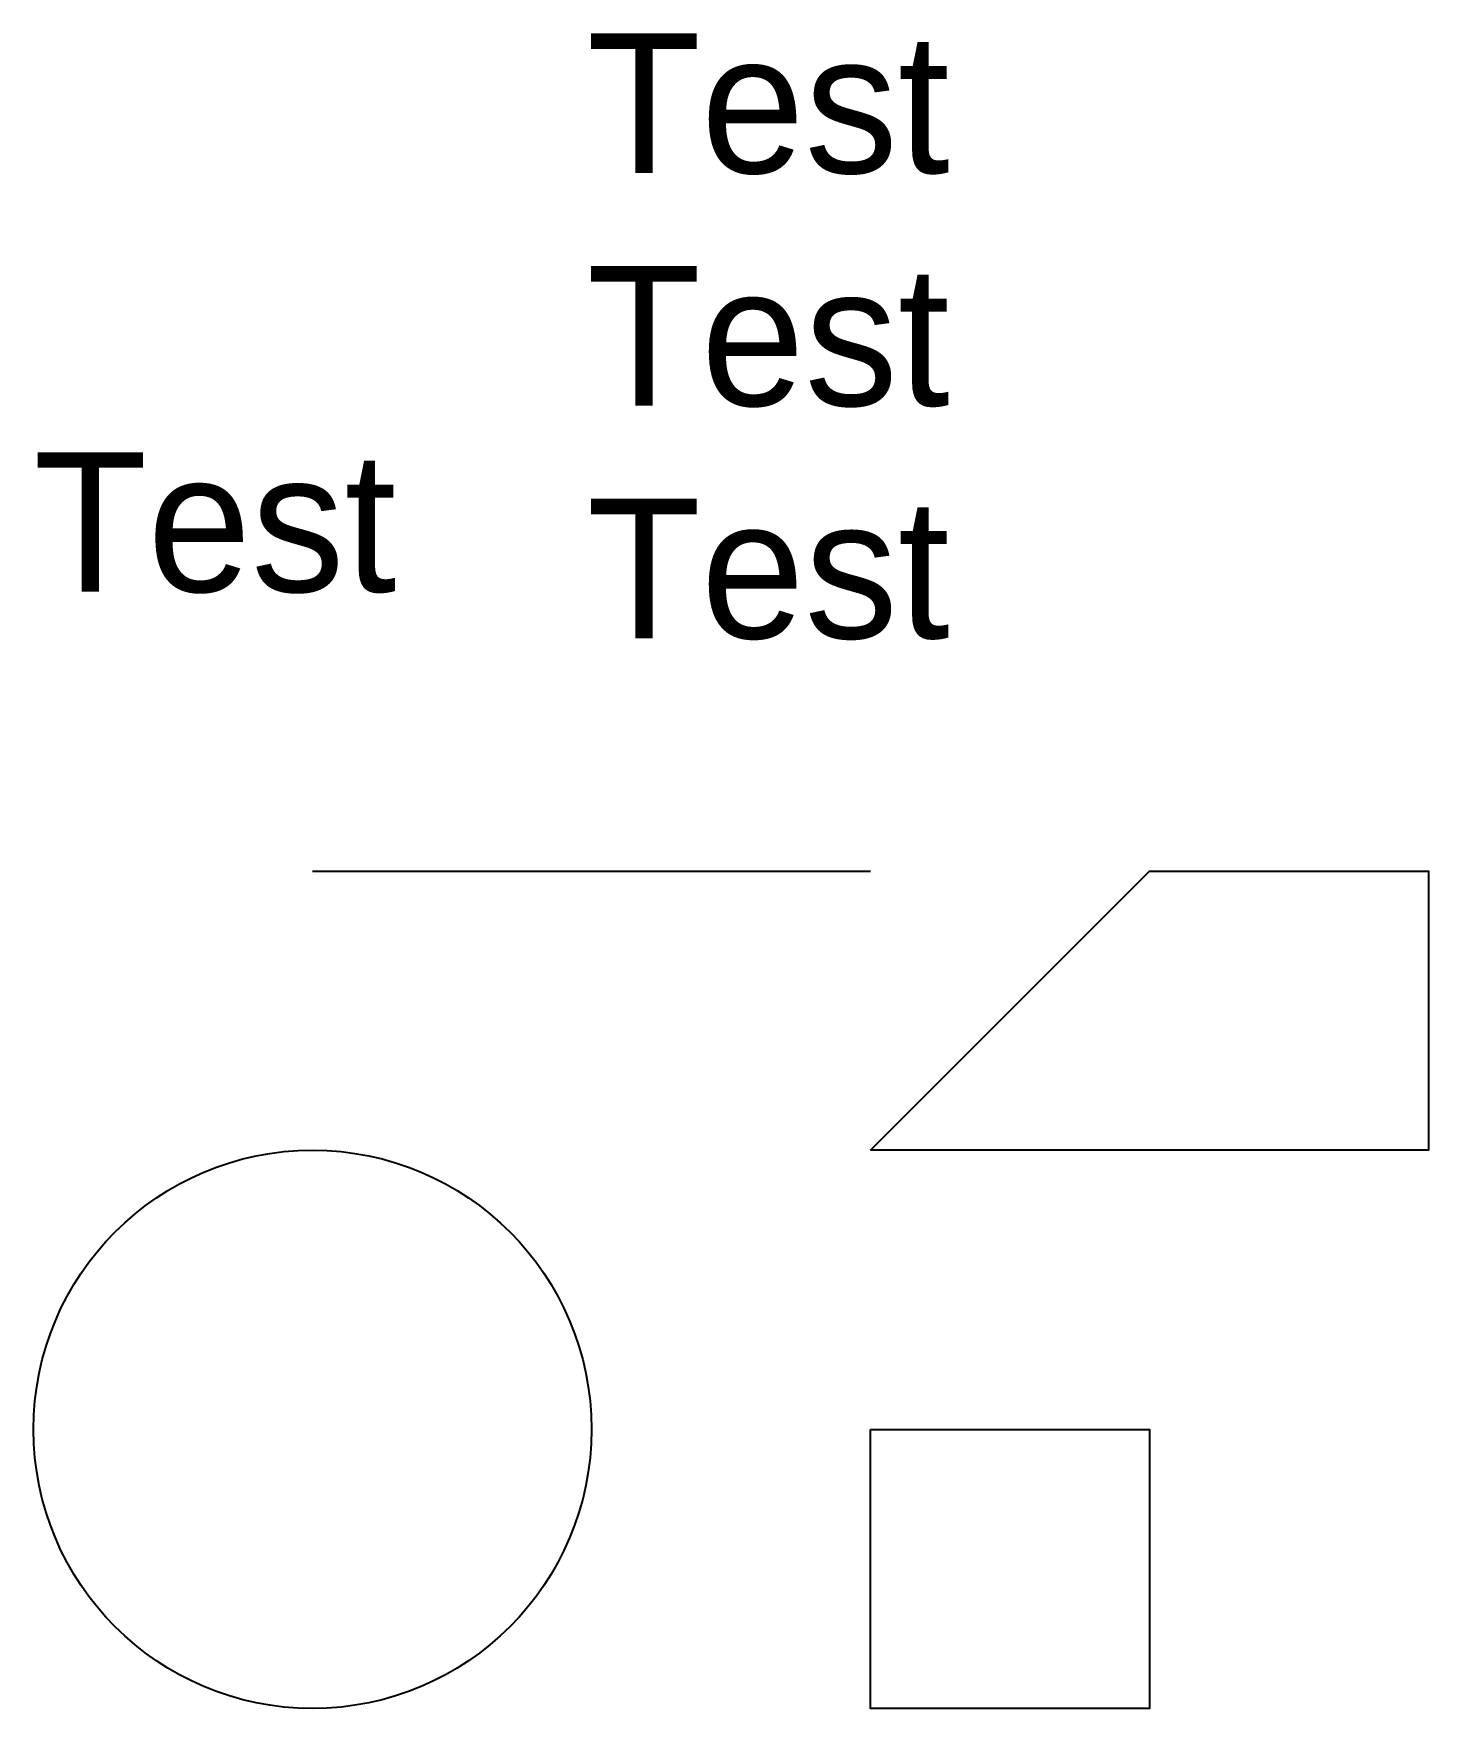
# Model space of a CAD drawing. Extents: x -100 to 150, y -50 to 250.
import ezdxf

# ---------------------------------------------------------------- set-up
doc = ezdxf.new("R2010")
doc.units = 0
doc.layers.get('0').update_dxf_attribs({"linetype": 'CONTINUOUS'})

# ---------------------------------------------------------------- blocks, each defined once
blk = doc.blocks.new('*U2')
for p in [(-0.82, 225), (-0.82, 183.33), (-0.82, 141.67)]:
    blk.add_text('Test', height=25).set_placement(p)

msp = doc.modelspace()

# ---------------------------------------------------------------- linework, layer by layer
msp.add_line((-50, 100), (50, 100))
msp.add_lwpolyline([(50, 50), (100, 100), (150, 100), (150, 50), (50, 50)])
msp.add_lwpolyline([(50, 0), (100, 0), (100, -50), (50, -50)], close=True)
msp.add_circle((-50, 0), 50)

# ---------------------------------------------------------------- block references
msp.add_blockref('*U2', (0, 0))

# ---------------------------------------------------------------- texts
msp.add_text('Test', height=25).set_placement((-100, 150))

doc.saveas('drawing.dxf')
